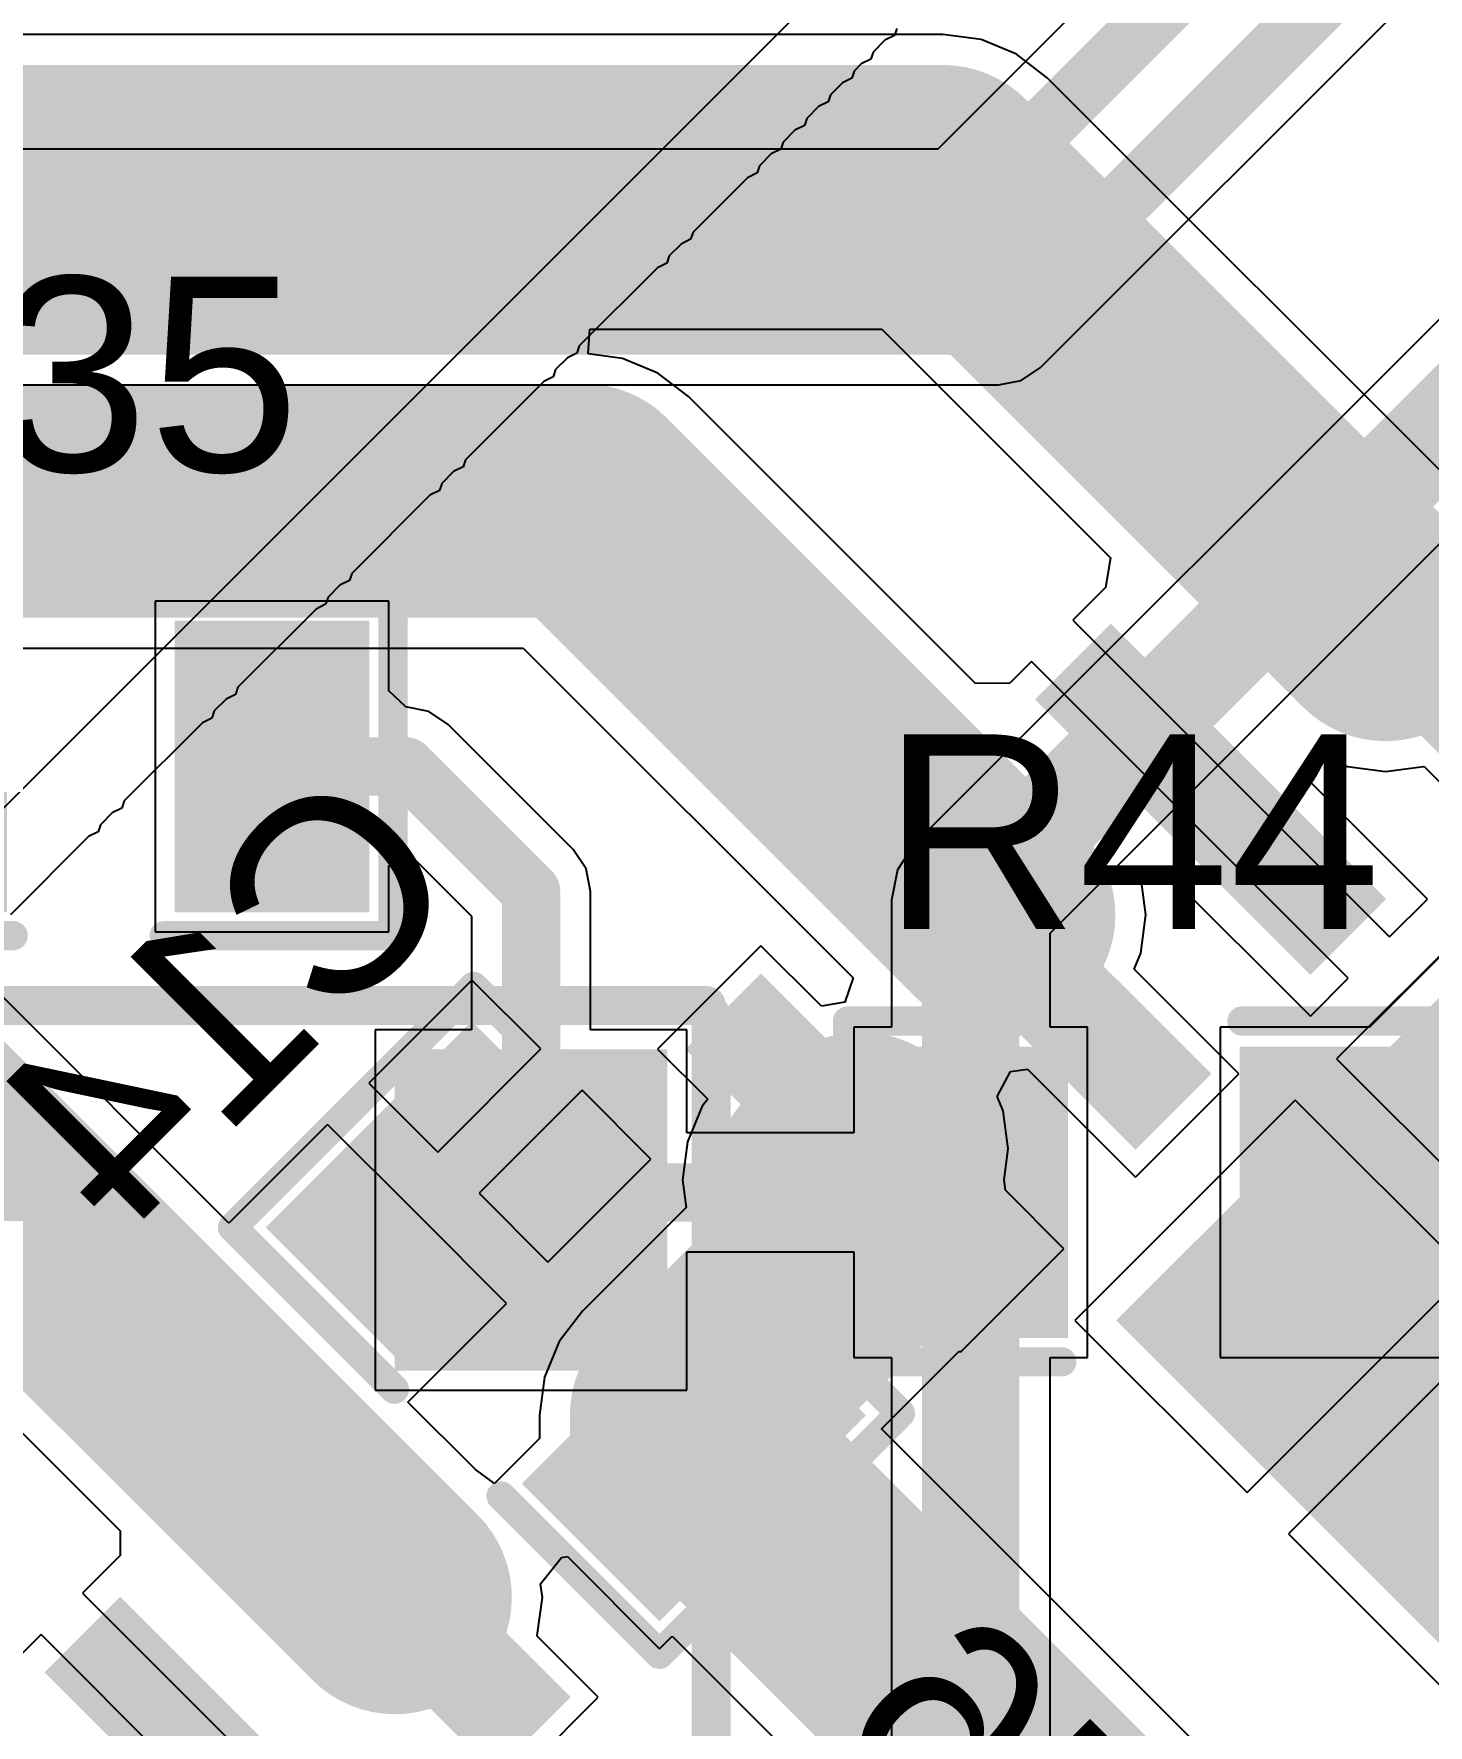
# Model space of a CAD drawing. Header units: millimetres. Extents: x 95 to 305, y 96 to 295.
# Drawn here: x 236.45 to 243.61, y 164.31 to 173 of the extents above; entities that cross this region are included whole.
import ezdxf

# ---------------------------------------------------------------- set-up
doc = ezdxf.new("R2010")
doc.units = ezdxf.units.MM
for name, color, linetype in [('BottomLayer', 5, 'Continuous'), ('BottomOverlay', 54, 'Continuous'), ('BottomPaste', 16, 'Continuous'), ('BottomSolder', 6, 'Continuous'), ('TopLayer', 1, 'Continuous'), ('TopOverlay', 2, 'Continuous'), ('TopPaste', 8, 'Continuous'), ('TopSolder', 216, 'Continuous')]:
    doc.layers.add(name, color=color, linetype=linetype)
doc.styles.add('Arial', font='arial.ttf', dxfattribs={"height": 0.2})

# ---------------------------------------------------------------- blocks, each defined once
blk = doc.blocks.new('CAP0805_7')
at = {"layer": 'TopLayer'}
for points in [[(-1.37900029, 0.70449948), (-0.47899955, 0.70449948), (-0.47899955, -0.69250052), (-1.37900029, -0.69250052)], [(0.48100107, 0.70449948), (1.38100181, 0.70449948), (1.38100181, -0.69250052), (0.48100107, -0.69250052)]]:
    blk.add_hatch(color=1, dxfattribs=at).paths.add_polyline_path(points)
at = {"layer": 'TopPaste'}
for points in [[(-1.37900029, 0.70449948), (-0.47899955, 0.70449948), (-0.47899955, -0.69250052), (-1.37900029, -0.69250052)], [(0.48100107, 0.70449948), (1.38100181, 0.70449948), (1.38100181, -0.69250052), (0.48100107, -0.69250052)]]:
    blk.add_hatch(color=8, dxfattribs=at).paths.add_polyline_path(points)
at = {"layer": 'TopSolder'}
for points in [[(-1.42900019, 0.7544993799999999), (-0.42899965, 0.7544993799999999), (-0.42899965, -0.7425004199999999), (-1.42900019, -0.7425004199999999)], [(0.4310011699999999, 0.7544993799999999), (1.43100171, 0.7544993799999999), (1.43100171, -0.7425004199999999), (0.4310011699999999, -0.7425004199999999)]]:
    blk.add_hatch(color=216, dxfattribs=at).paths.add_polyline_path(points)
at = {"layer": 'TopOverlay', "const_width": 0.1499997}
for points in [[(-0.37500052, 0.8750020599999999), (-1.55000198, 0.8750020599999999)], [(-1.54999944, 0.8499983), (-1.54999944, -0.8499983)], [(1.54999944, 0.87499952), (0.3999992, 0.87499952)], [(1.54999944, 0.8499983), (1.54999944, -0.85000338)], [(-0.37500052, -0.8750020599999999), (-1.55000198, -0.8750020599999999)], [(1.54999944, -0.8750045999999999), (0.37500052, -0.8750045999999999)]]:
    blk.add_lwpolyline(points, dxfattribs=at)
at = {"layer": 'TopOverlay', "const_width": 0.07499858}
for points in [[(-1.58750254, 0.8750020599999999, 1), (-1.51250142, 0.8750020599999999, 1)], [(-1.5875, 0.8499983, 1), (-1.51249888, 0.8499983, 1)], [(-0.41250108, 0.8750020599999999, 1), (-0.33749996, 0.8750020599999999, 1)], [(0.36249864, 0.87499952, 1), (0.43749976, 0.87499952, 1)], [(1.51249888, 0.87499952, 1), (1.5875, 0.87499952, 1)], [(1.51249888, 0.8499983, 1), (1.5875, 0.8499983, 1)], [(-1.5875, -0.8499983, 1), (-1.51249888, -0.8499983, 1)], [(1.51249888, -0.85000338, 1), (1.5875, -0.85000338, 1)], [(-1.58750254, -0.8750020599999999, 1), (-1.51250142, -0.8750020599999999, 1)], [(-0.41250108, -0.8750020599999999, 1), (-0.33749996, -0.8750020599999999, 1)], [(0.33749996, -0.8750045999999999, 1), (0.41250108, -0.8750045999999999, 1)], [(1.51249888, -0.8750045999999999, 1), (1.5875, -0.8750045999999999, 1)]]:
    blk.add_lwpolyline(points, format="xyb", close=True, dxfattribs=at)
blk = doc.blocks.new('HSOP_8_B_61')
at = {"layer": 'BottomLayer'}
for points in [[(-1.54159966, 1.1502009), (1.55839922, 1.1502009), (1.55839922, -1.24979938), (-1.54159966, -1.24979938)], [(-2.12159977, -1.89979935), (-1.67160067, -1.89979935), (-1.67160067, -3.799798089999999), (-2.12159977, -3.799798089999999)], [(-0.85159977, -1.89979935), (-0.40160067, -1.89979935), (-0.40160067, -3.799798089999999), (-0.85159977, -3.799798089999999)], [(0.4184027699999999, -1.89979935), (0.8684018699999999, -1.89979935), (0.8684018699999999, -3.799798089999999), (0.4184027699999999, -3.799798089999999)], [(1.68840277, -1.89979935), (2.13840187, -1.89979935), (2.13840187, -3.799798089999999), (1.68840277, -3.799798089999999)]]:
    blk.add_hatch(color=5, dxfattribs=at).paths.add_polyline_path(points)
at = {"layer": 'BottomPaste'}
for points in [[(-1.54159966, 1.1502009), (1.55839922, 1.1502009), (1.55839922, -1.24979938), (-1.54159966, -1.24979938)], [(-2.12159977, -1.89979935), (-1.67160067, -1.89979935), (-1.67160067, -3.799798089999999), (-2.12159977, -3.799798089999999)], [(-0.85159977, -1.89979935), (-0.40160067, -1.89979935), (-0.40160067, -3.799798089999999), (-0.85159977, -3.799798089999999)], [(0.4184027699999999, -1.89979935), (0.8684018699999999, -1.89979935), (0.8684018699999999, -3.799798089999999), (0.4184027699999999, -3.799798089999999)], [(1.68840277, -1.89979935), (2.13840187, -1.89979935), (2.13840187, -3.799798089999999), (1.68840277, -3.799798089999999)]]:
    blk.add_hatch(color=16, dxfattribs=at).paths.add_polyline_path(points)
at = {"layer": 'BottomSolder'}
for points in [[(-1.59159956, 1.2002008), (1.60839912, 1.2002008), (1.60839912, -1.29979928), (-1.59159956, -1.29979928)], [(-2.17159967, -1.84979945), (-1.62160077, -1.84979945), (-1.62160077, -3.84979799), (-2.17159967, -3.84979799)], [(-0.90159967, -1.84979945), (-0.35160077, -1.84979945), (-0.35160077, -3.84979799), (-0.90159967, -3.84979799)], [(0.3684028699999999, -1.84979945), (0.9184017699999999, -1.84979945), (0.9184017699999999, -3.84979799), (0.3684028699999999, -3.84979799)], [(1.63840287, -1.84979945), (2.18840177, -1.84979945), (2.18840177, -3.84979799), (1.63840287, -3.84979799)]]:
    blk.add_hatch(color=6, dxfattribs=at).paths.add_polyline_path(points)
blk = doc.blocks.new('HSOP_8_B_62')
at = {"layer": 'BottomLayer'}
for points in [[(-2.12159977, -1.89979935), (-1.67160067, -1.89979935), (-1.67160067, -3.799798089999999), (-2.12159977, -3.799798089999999)], [(-0.85159977, -1.89979935), (-0.40160067, -1.89979935), (-0.40160067, -3.799798089999999), (-0.85159977, -3.799798089999999)]]:
    blk.add_hatch(color=5, dxfattribs=at).paths.add_polyline_path(points)
at = {"layer": 'BottomPaste'}
for points in [[(-2.12159977, -1.89979935), (-1.67160067, -1.89979935), (-1.67160067, -3.799798089999999), (-2.12159977, -3.799798089999999)], [(-0.85159977, -1.89979935), (-0.40160067, -1.89979935), (-0.40160067, -3.799798089999999), (-0.85159977, -3.799798089999999)]]:
    blk.add_hatch(color=16, dxfattribs=at).paths.add_polyline_path(points)
at = {"layer": 'BottomSolder'}
for points in [[(-2.17159967, -1.84979945), (-1.62160077, -1.84979945), (-1.62160077, -3.84979799), (-2.17159967, -3.84979799)], [(-0.90159967, -1.84979945), (-0.35160077, -1.84979945), (-0.35160077, -3.84979799), (-0.90159967, -3.84979799)]]:
    blk.add_hatch(color=6, dxfattribs=at).paths.add_polyline_path(points)
blk = doc.blocks.new('DTSM_61N_V_T_R_73')
at = {"layer": 'TopLayer'}
blk.add_hatch(color=1, dxfattribs=at).paths.add_polyline_path([(-0.77499972, 5.150003669999999), (0.77499972, 5.150003669999999), (0.77499972, 3.85000373), (-0.77499972, 3.85000373)])
at = {"layer": 'TopPaste'}
blk.add_hatch(color=8, dxfattribs=at).paths.add_polyline_path([(-0.77499972, 5.150003669999999), (0.77499972, 5.150003669999999), (0.77499972, 3.85000373), (-0.77499972, 3.85000373)])
at = {"layer": 'TopSolder'}
blk.add_hatch(color=216, dxfattribs=at).paths.add_polyline_path([(-0.8249996199999998, 5.20000357), (0.8249996199999998, 5.20000357), (0.8249996199999998, 3.80000383), (-0.8249996199999998, 3.80000383)])
at = {"layer": 'TopOverlay', "const_width": 0.1999996}
for points in [[(-1.05000298, 3.82499362), (-1.05000298, 5.399996819999999)], [(8.99999978, 5.42500312), (-1.00000054, 5.42500312)], [(-1.05000298, 0.67499738), (-1.05000298, 3.82499362)]]:
    blk.add_lwpolyline(points, dxfattribs=at)
at = {"layer": 'TopOverlay', "const_width": 0.0999998}
for points in [[(-1.10000288, 5.399996819999999, 1), (-1.00000308, 5.399996819999999, 1)], [(-1.05000044, 5.42500312, 1), (-0.95000064, 5.42500312, 1)], [(-1.10000288, 3.82499362, 1), (-1.00000308, 3.82499362, 1)], [(-1.10000288, 3.82499362, 1), (-1.00000308, 3.82499362, 1)]]:
    blk.add_lwpolyline(points, format="xyb", close=True, dxfattribs=at)
blk = doc.blocks.new('RES0805_100')
at = {"layer": 'TopLayer'}
for points in [[(-1.38780139, 0.6782968399999999), (-0.4878006499999999, 0.6782968399999999), (-0.4878006499999999, -0.7187031599999999), (-1.38780139, -0.7187031599999999)], [(0.49219993, 0.67829938), (1.39220067, 0.67829938), (1.39220067, -0.7187006199999999), (0.49219993, -0.7187006199999999)]]:
    blk.add_hatch(color=1, dxfattribs=at).paths.add_polyline_path(points)
at = {"layer": 'TopPaste'}
for points in [[(-1.38780139, 0.6782968399999999), (-0.4878006499999999, 0.6782968399999999), (-0.4878006499999999, -0.7187031599999999), (-1.38780139, -0.7187031599999999)], [(0.49219993, 0.67829938), (1.39220067, 0.67829938), (1.39220067, -0.7187006199999999), (0.49219993, -0.7187006199999999)]]:
    blk.add_hatch(color=8, dxfattribs=at).paths.add_polyline_path(points)
at = {"layer": 'TopSolder'}
for points in [[(-1.43780129, 0.72829674), (-0.43780075, 0.72829674), (-0.43780075, -0.76870306), (-1.43780129, -0.76870306)], [(0.44220003, 0.72829928), (1.44220057, 0.72829928), (1.44220057, -0.76870052), (0.44220003, -0.76870052)]]:
    blk.add_hatch(color=216, dxfattribs=at).paths.add_polyline_path(points)
at = {"layer": 'TopOverlay', "const_width": 0.1499997}
for points in [[(-0.47500032, 0.8500008399999999), (-1.5750032, 0.8500008399999999)], [(-1.57500066, 0.8249970799999999), (-1.57500066, -0.87499952)], [(1.5750032, 0.8500008399999999), (0.47500032, 0.8500008399999999)], [(1.57500066, 0.8249970799999999), (1.57500066, -0.87499952)], [(-0.4499991, -0.90000074), (-1.57500066, -0.90000074)], [(1.57500066, -0.90000074), (0.47500032, -0.90000074)]]:
    blk.add_lwpolyline(points, dxfattribs=at)
at = {"layer": 'TopOverlay', "const_width": 0.07499858}
for points in [[(-1.61250376, 0.8500008399999999, 1), (-1.53750264, 0.8500008399999999, 1)], [(-1.61250122, 0.8249970799999999, 1), (-1.5375001, 0.8249970799999999, 1)], [(-0.5125008799999999, 0.8500008399999999, 1), (-0.43749976, 0.8500008399999999, 1)], [(0.43749976, 0.8500008399999999, 1), (0.5125008799999999, 0.8500008399999999, 1)], [(1.5375001, 0.8249970799999999, 1), (1.61250122, 0.8249970799999999, 1)], [(1.53750264, 0.8500008399999999, 1), (1.61250376, 0.8500008399999999, 1)], [(-1.61250122, -0.87499952, 1), (-1.5375001, -0.87499952, 1)], [(-1.61250122, -0.90000074, 1), (-1.5375001, -0.90000074, 1)], [(-0.4874996599999999, -0.90000074, 1), (-0.41249854, -0.90000074, 1)], [(0.43749976, -0.90000074, 1), (0.5125008799999999, -0.90000074, 1)], [(1.5375001, -0.87499952, 1), (1.61250122, -0.87499952, 1)], [(1.5375001, -0.90000074, 1), (1.61250122, -0.90000074, 1)]]:
    blk.add_lwpolyline(points, format="xyb", close=True, dxfattribs=at)
blk = doc.blocks.new('CAP0805_B_185')
at = {"layer": 'BottomLayer'}
for points in [[(-1.37900029, 0.69250052), (-0.47899955, 0.69250052), (-0.47899955, -0.70449948), (-1.37900029, -0.70449948)], [(0.48100107, 0.69250052), (1.38100181, 0.69250052), (1.38100181, -0.70449948), (0.48100107, -0.70449948)]]:
    blk.add_hatch(color=5, dxfattribs=at).paths.add_polyline_path(points)
at = {"layer": 'BottomPaste'}
for points in [[(-1.37900029, 0.69250052), (-0.47899955, 0.69250052), (-0.47899955, -0.70449948), (-1.37900029, -0.70449948)], [(0.48100107, 0.69250052), (1.38100181, 0.69250052), (1.38100181, -0.70449948), (0.48100107, -0.70449948)]]:
    blk.add_hatch(color=16, dxfattribs=at).paths.add_polyline_path(points)
at = {"layer": 'BottomSolder'}
for points in [[(-1.42900019, 0.7425004199999999), (-0.42899965, 0.7425004199999999), (-0.42899965, -0.7544993799999999), (-1.42900019, -0.7544993799999999)], [(0.4310011699999999, 0.7425004199999999), (1.43100171, 0.7425004199999999), (1.43100171, -0.7544993799999999), (0.4310011699999999, -0.7544993799999999)]]:
    blk.add_hatch(color=6, dxfattribs=at).paths.add_polyline_path(points)
at = {"layer": 'BottomOverlay', "const_width": 0.1499997}
for points in [[(-1.55000198, 0.8750020599999999), (-0.37500052, 0.8750020599999999)], [(-1.54999944, -0.8499983), (-1.54999944, 0.8499983)], [(0.37500052, 0.8750045999999999), (1.54999944, 0.8750045999999999)], [(1.54999944, -0.8499983), (1.54999944, 0.85000338)], [(-1.55000198, -0.8750020599999999), (-0.37500052, -0.8750020599999999)], [(0.3999992, -0.87499952), (1.54999944, -0.87499952)]]:
    blk.add_lwpolyline(points, dxfattribs=at)
at = {"layer": 'BottomOverlay', "const_width": 0.07499858}
for points in [[(-1.58750254, 0.8750020599999999, 1), (-1.51250142, 0.8750020599999999, 1)], [(-1.5875, 0.8499983, 1), (-1.51249888, 0.8499983, 1)], [(-0.41250108, 0.8750020599999999, 1), (-0.33749996, 0.8750020599999999, 1)], [(0.33749996, 0.8750045999999999, 1), (0.41250108, 0.8750045999999999, 1)], [(1.51249888, 0.8750045999999999, 1), (1.5875, 0.8750045999999999, 1)], [(1.51249888, 0.85000338, 1), (1.5875, 0.85000338, 1)], [(-1.5875, -0.8499983, 1), (-1.51249888, -0.8499983, 1)], [(1.51249888, -0.8499983, 1), (1.5875, -0.8499983, 1)], [(-1.58750254, -0.8750020599999999, 1), (-1.51250142, -0.8750020599999999, 1)], [(-0.41250108, -0.8750020599999999, 1), (-0.33749996, -0.8750020599999999, 1)], [(0.36249864, -0.87499952, 1), (0.43749976, -0.87499952, 1)], [(1.51249888, -0.87499952, 1), (1.5875, -0.87499952, 1)]]:
    blk.add_lwpolyline(points, format="xyb", close=True, dxfattribs=at)

msp = doc.modelspace()

# ---------------------------------------------------------------- linework, layer by layer
at = {"layer": 'BottomLayer'}
for p, q in [((241.1148975, 172.99381708), (225.13734754, 172.99381708)), ((241.31068578, 172.96804116), (241.1148975, 172.99381708)), ((241.49313398, 172.89246854), (241.31068578, 172.96804116)), ((241.64980372, 172.77225288), (241.49313398, 172.89246854)), ((243.9220166, 170.50003746), (241.64980372, 172.77225288)), ((239.29297328, 171.35387624), (239.30129686, 171.48087624)), ((239.30129686, 171.48087624), (240.80155548, 171.48087624)), ((240.80155548, 171.48087624), (241.97516248, 170.30727178)), ((239.46906132, 171.33069366), (239.29297328, 171.35387624)), ((239.65150952, 171.25512104), (239.46906132, 171.33069366)), ((239.80817926, 171.13490538), (239.65150952, 171.25512104)), ((241.28205744, 169.6610272), (239.80817926, 171.13490538)), ((241.97516248, 170.30727178), (241.94923162, 170.15359416)), ((241.94923162, 170.15359416), (241.78198024, 169.98634278)), ((241.78198024, 169.98634278), (242.59515108, 169.1731694)), ((227.10000046, 169.84352874), (238.95993102, 169.84352874)), ((238.95993102, 169.84352874), (240.6531001, 168.1503622)), ((241.56984706, 169.7742096), (241.45916402, 169.66352656)), ((242.38302044, 168.96103876), (241.56984706, 169.7742096)), ((241.45916402, 169.66352656), (241.28205744, 169.6610272)), ((242.96757604, 169.18965146), (243.03951392, 169.29731952)), ((243.03951392, 169.29731952), (243.19132464, 169.23443674)), ((243.6027767, 168.5544508), (242.96757604, 169.18965146)), ((243.19132464, 169.23443674), (243.38711292, 169.20866082)), ((243.38711292, 169.20866082), (243.5829012, 169.23443928)), ((243.5829012, 169.23443928), (243.58613716, 169.2357804)), ((243.58613716, 169.2357804), (243.8997662, 168.92215136)), ((242.59515108, 169.1731694), (243.40832446, 168.35999856)), ((243.19619128, 168.14786538), (242.38302044, 168.96103876)), ((244.26745914, 168.86557794), (243.13609234, 167.73421114)), ((242.1345043, 168.64104194), (242.20857578, 168.69414064)), ((242.20857578, 168.69414064), (242.24816676, 168.70698542)), ((242.24816676, 168.70698542), (243.00173904, 167.95341314)), ((242.15660992, 168.4731327), (242.1345043, 168.64104194)), ((243.40832446, 168.35999856), (243.6027767, 168.5544508)), ((242.130834, 168.27734696), (242.15660992, 168.4731327)), ((240.1803807, 168.31403218), (239.6500541, 167.78370558)), ((240.49082966, 168.00358322), (240.1803807, 168.31403218)), ((242.09635604, 168.19410608), (242.130834, 168.27734696)), ((237.44884438, 166.89078636), (236.17639328, 168.16323746)), ((240.6531001, 168.1503622), (240.6106694, 168.02536626)), ((242.63403848, 167.65642364), (242.09635604, 168.19410608)), ((243.00173904, 167.95341314), (243.19619128, 168.14786538)), ((238.69637808, 168.13832006), (238.1671132, 167.60905518)), ((239.04993084, 167.7847673), (238.69637808, 168.13832006)), ((240.6106694, 168.02536626), (240.49082966, 168.00358322)), ((238.52066596, 167.25550496), (239.04993084, 167.7847673)), ((239.6500541, 167.78370558), (239.90692938, 167.5268303)), ((243.13609234, 167.73421114), (244.01997678, 166.8503267)), ((241.39301988, 167.54097556), (241.46166084, 167.66833624)), ((241.46166084, 167.66833624), (241.54896318, 167.68084574)), ((241.54896318, 167.68084574), (242.10371188, 167.12609704)), ((242.10371188, 167.12609704), (242.63403848, 167.65642364)), ((238.1671132, 167.60905518), (238.52066596, 167.25550496)), ((239.26206148, 167.57263666), (238.7327966, 167.04337432)), ((239.61561424, 167.2190839), (239.26206148, 167.57263666)), ((241.42372848, 167.46684058), (241.39301988, 167.54097556)), ((239.87881412, 167.4901908), (239.8032415, 167.3077426)), ((239.90692938, 167.5268303), (239.87881412, 167.4901908)), ((241.4495044, 167.2710523), (241.42372848, 167.46684058)), ((242.9239617, 167.5220805), (241.79258728, 166.39070608)), ((243.8078436, 166.63819606), (242.9239617, 167.5220805)), ((237.95498256, 167.39692454), (237.44884438, 166.89078636)), ((238.41460064, 166.93730646), (237.95498256, 167.39692454)), ((239.8032415, 167.3077426), (239.77746558, 167.11195432)), ((239.08634936, 166.68981902), (239.61561424, 167.2190839)), ((241.42855956, 167.11195432), (241.4495044, 167.2710523)), ((239.77746558, 167.11195432), (239.79611172, 166.97032138)), ((241.4355471, 167.05886578), (241.42855956, 167.11195432)), ((238.7327966, 167.04337432), (239.08634936, 166.68981902)), ((241.73601386, 166.75839902), (241.4355471, 167.05886578)), ((238.87421872, 166.47768838), (238.41460064, 166.93730646)), ((239.79611172, 166.97032138), (239.26455576, 166.43876796)), ((235.32814504, 166.87186082), (236.88950844, 165.31049742)), ((241.20568726, 166.22807242), (241.73601386, 166.75839902)), ((242.67647172, 165.50682164), (243.8078436, 166.63819606)), ((238.36808054, 165.9715502), (238.87421872, 166.47768838)), ((239.26455576, 166.43876796), (239.1443401, 166.28209822)), ((244.01997678, 166.42606288), (242.88860236, 165.294691)), ((241.79258728, 166.39070608), (242.67647172, 165.50682164)), ((239.1443401, 166.28209822), (239.06876748, 166.09965002)), ((240.79962508, 165.83421494), (241.19958618, 166.2341735)), ((241.19958618, 166.2341735), (241.20568726, 166.22807242)), ((239.06876748, 166.09965002), (239.04299156, 165.90386174)), ((238.71467624, 165.6249545), (238.36808054, 165.9715502)), ((239.04299156, 165.90386174), (239.04299156, 165.78378324)), ((245.34716488, 161.2866726), (240.79962508, 165.83421494)), ((239.04299156, 165.78378324), (238.8116382, 165.55243242)), ((238.8116382, 165.55243242), (238.71467624, 165.6249545)), ((236.88950844, 165.31049742), (236.8907759, 165.1840232)), ((242.88860236, 165.294691), (243.77248426, 164.4108091)), ((236.86357504, 165.15682234), (236.69633128, 164.98957858)), ((236.8907759, 165.1840232), (236.86357504, 165.15682234)), ((239.04883356, 165.03745758), (239.15585392, 165.17403338)), ((239.15585392, 165.17403338), (239.18638472, 165.17768336)), ((239.18638472, 165.17768336), (239.6601633, 164.70390478)), ((239.0579293, 164.96835942), (239.04883356, 165.03745758)), ((236.69633128, 164.98957858), (237.50950466, 164.1764052)), ((239.03215338, 164.77257114), (239.0579293, 164.96835942)), ((236.48420064, 164.7774454), (236.31694418, 164.61018894)), ((237.29737402, 163.96427456), (236.48420064, 164.7774454)), ((239.03081226, 164.76933264), (239.03215338, 164.77257114)), ((239.34443876, 164.45570614), (239.03081226, 164.76933264)), ((239.6601633, 164.70390478), (239.7252381, 164.76897958)), ((239.7252381, 164.76897958), (244.28173394, 160.21248374)), ((238.81411216, 163.92537954), (239.34443876, 164.45570614))]:
    msp.add_line(p, q, dxfattribs=at)
at = {"layer": 'BottomLayer', "const_width": 1.20000014}
for points in [[(225.13734754, 172.23734666), (241.1148975, 172.23734666)], [(241.1148975, 172.23734666), (243.38711292, 169.96513124)], [(227.10000046, 170.59999916), (239.27327304, 170.59999916)], [(239.27327304, 170.59999916), (241.4001395, 168.4731327)], [(235.64148706, 167.62833124), (238.30145888, 164.96835942)], [(240.533936, 167.11195432), (240.69303398, 167.2710523)], [(240.533936, 167.11195432), (240.69303398, 166.95285634)], [(240.69303398, 166.79743374), (240.69303398, 166.95285634)], [(239.79946198, 165.90386174), (240.69303398, 166.79743374)], [(233.45369108, 166.22402366), (236.5054071, 163.17230764)], [(239.79946198, 165.7645656), (239.79946198, 165.90386174)], [(239.79946198, 165.7645656), (239.8358805, 165.72814708)], [(239.8358805, 165.72814708), (245.03820436, 160.52582322)]]:
    msp.add_lwpolyline(points, dxfattribs=at)
at = {"layer": 'BottomLayer', "const_width": 0.5999987999999999}
for points in [[(240.8148981, 172.23734666, 1), (241.4148969, 172.23734666, 1)], [(240.8148981, 172.23734666, 1), (241.4148969, 172.23734666, 1)], [(238.97327364, 170.59999916, 1), (239.57327244, 170.59999916, 1)], [(238.97327364, 170.59999916, 1), (239.57327244, 170.59999916, 1)], [(243.08711352, 169.96513124, 1), (243.68711232, 169.96513124, 1)], [(241.1001401, 168.4731327, 1), (241.7001389, 168.4731327, 1)], [(240.39303458, 167.2710523, 1), (240.99303338, 167.2710523, 1)], [(240.2339366, 167.11195432, 1), (240.8339354, 167.11195432, 1)], [(240.2339366, 167.11195432, 1), (240.8339354, 167.11195432, 1)], [(240.39303458, 166.95285634, 1), (240.99303338, 166.95285634, 1)], [(240.39303458, 166.95285634, 1), (240.99303338, 166.95285634, 1)], [(240.39303458, 166.79743374, 1), (240.99303338, 166.79743374, 1)], [(240.39303458, 166.79743374, 1), (240.99303338, 166.79743374, 1)], [(239.49946258, 165.90386174, 1), (240.09946138, 165.90386174, 1)], [(239.49946258, 165.90386174, 1), (240.09946138, 165.90386174, 1)], [(239.49946258, 165.7645656, 1), (240.09946138, 165.7645656, 1)], [(239.49946258, 165.7645656, 1), (240.09946138, 165.7645656, 1)], [(239.5358811, 165.72814708, 1), (240.1358799, 165.72814708, 1)], [(239.5358811, 165.72814708, 1), (240.1358799, 165.72814708, 1)], [(238.00145948, 164.96835942, 1), (238.60145828, 164.96835942, 1)]]:
    msp.add_lwpolyline(points, format="xyb", close=True, dxfattribs=at)
at = {"layer": 'BottomOverlay'}
for p, q in [((226.59091842, 159.32216548), (240.81736444, 173.5486115)), ((240.87821268, 173.02531308), (240.86604354, 172.98880312)), ((240.81736444, 172.96446484), (240.7565162, 172.90361406)), ((240.86604354, 172.98880312), (240.81736444, 172.96446484)), ((240.69566542, 172.84276582), (240.659158, 172.80625586)), ((240.74434452, 172.86710664), (240.69566542, 172.84276582)), ((240.7565162, 172.90361406), (240.74434452, 172.86710664)), ((240.64698886, 172.76974844), (240.59830976, 172.74540762)), ((240.659158, 172.80625586), (240.64698886, 172.76974844)), ((240.53745898, 172.68455938), (240.52528984, 172.64804942)), ((240.59830976, 172.74540762), (240.53745898, 172.68455938)), ((240.47661074, 172.62371114), (240.4157625, 172.5628629)), ((240.52528984, 172.64804942), (240.47661074, 172.62371114)), ((240.35491426, 172.50201212), (240.29406348, 172.44116388)), ((240.40359336, 172.52635294), (240.35491426, 172.50201212)), ((240.4157625, 172.5628629), (240.40359336, 172.52635294)), ((240.28189434, 172.40465392), (240.23321524, 172.38031564)), ((240.29406348, 172.44116388), (240.28189434, 172.40465392)), ((240.172367, 172.3194674), (240.16019786, 172.28295744)), ((240.23321524, 172.38031564), (240.172367, 172.3194674)), ((240.11151876, 172.25861916), (239.8316133, 171.9787137)), ((240.16019786, 172.28295744), (240.11151876, 172.25861916)), ((239.8316133, 171.9787137), (239.81944416, 171.94220374)), ((239.77076506, 171.91786546), (239.70991682, 171.85701722)), ((239.81944416, 171.94220374), (239.77076506, 171.91786546)), ((239.64906858, 171.79616644), (239.24746664, 171.3945645)), ((239.69774768, 171.82050726), (239.64906858, 171.79616644)), ((239.70991682, 171.85701722), (239.69774768, 171.82050726)), ((239.24746664, 171.3945645), (239.23529496, 171.35805708)), ((239.12576762, 171.27286802), (239.11359848, 171.23635806)), ((239.18661586, 171.33371626), (239.12576762, 171.27286802)), ((239.23529496, 171.35805708), (239.18661586, 171.33371626)), ((239.06491938, 171.21201978), (238.66331744, 170.81041784)), ((239.11359848, 171.23635806), (239.06491938, 171.21201978)), ((238.6511483, 170.77390788), (238.6024692, 170.74956706)), ((238.66331744, 170.81041784), (238.6511483, 170.77390788)), ((238.54161842, 170.68871882), (238.52944928, 170.65220886)), ((238.6024692, 170.74956706), (238.54161842, 170.68871882)), ((238.48077018, 170.62787058), (238.07916824, 170.22626864)), ((238.52944928, 170.65220886), (238.48077018, 170.62787058)), ((238.01832, 170.1654204), (237.95747176, 170.10457216)), ((238.0669991, 170.18975868), (238.01832, 170.1654204)), ((238.07916824, 170.22626864), (238.0669991, 170.18975868)), ((237.94530262, 170.0680622), (237.89662352, 170.04372138)), ((237.95747176, 170.10457216), (237.94530262, 170.0680622)), ((237.89662352, 170.04372138), (237.49502158, 169.64211944)), ((237.49502158, 169.64211944), (237.4828499, 169.60561202)), ((237.4341708, 169.5812712), (237.37332256, 169.52042296)), ((237.4828499, 169.60561202), (237.4341708, 169.5812712)), ((237.31247432, 169.45957472), (236.91087238, 169.05797278)), ((237.36115342, 169.483913), (237.31247432, 169.45957472)), ((237.37332256, 169.52042296), (237.36115342, 169.483913)), ((236.89870324, 169.02146282), (236.85002414, 168.997122)), ((236.91087238, 169.05797278), (236.89870324, 169.02146282)), ((236.7891759, 168.93627376), (236.77700422, 168.89976634)), ((236.85002414, 168.997122), (236.7891759, 168.93627376)), ((236.72832512, 168.87542552), (236.32672318, 168.47382358)), ((236.77700422, 168.89976634), (236.72832512, 168.87542552))]:
    msp.add_line(p, q, dxfattribs=at)
at = {"layer": 'TopLayer'}
for p, q in [((253.19412404, 184.51080446), (241.08919778, 172.4058782)), ((241.61629096, 171.28371382), (254.3162808, 183.9837062)), ((241.08919778, 172.4058782), (234.80000284, 172.4058782)), ((244.45983874, 172.32770462), (240.96941646, 168.83728488)), ((241.66563554, 168.37996804), (245.03660416, 171.7509392)), ((241.5170557, 171.21740966), (241.61629096, 171.28371382)), ((235.12670018, 171.19412548), (241.39998964, 171.19412548)), ((241.39998964, 171.19412548), (241.40000234, 171.19412294)), ((241.40000234, 171.19412294), (241.5170557, 171.21740966)), ((238.26973174, 170.08381528), (237.06973414, 170.08381528)), ((237.06973414, 170.08381528), (237.06973414, 168.38681588)), ((238.26973174, 169.62367142), (238.26973174, 170.08381528)), ((238.35750398, 169.54119508), (238.26973174, 169.62367142)), ((238.4745548, 169.51790836), (238.35750398, 169.54119508)), ((238.57379006, 169.4516042), (238.4745548, 169.51790836)), ((239.21627798, 168.80911374), (238.57379006, 169.4516042)), ((238.26973174, 168.72457492), (238.3870645, 168.77317528)), ((238.3870645, 168.77317528), (238.69412002, 168.4661223)), ((239.2162856, 168.80910866), (239.21627798, 168.80911374)), ((239.28258976, 168.7098734), (239.2162856, 168.80910866)), ((240.96941646, 168.83728488), (240.88100922, 168.70497374)), ((238.26973174, 168.38681588), (238.26973174, 168.72457492)), ((239.30587648, 168.59282004), (239.28258976, 168.7098734)), ((240.88100922, 168.70497374), (240.8499628, 168.5489009)), ((239.30587394, 168.59280734), (239.30587648, 168.59282004)), ((239.30587394, 167.88279606), (239.30587394, 168.59280734)), ((240.8499628, 168.5489009), (240.84996534, 168.5488882)), ((240.84996534, 168.5488882), (240.84996534, 167.89665176)), ((238.69412002, 168.4661223), (238.69412002, 167.88279606)), ((237.06973414, 168.38681588), (238.26973174, 168.38681588)), ((241.66563554, 167.89665176), (241.66563554, 168.37996804)), ((243.70841276, 168.29983866), (243.30522586, 167.8966543)), ((240.84996534, 167.89665176), (240.65780164, 167.89665176)), ((240.65780164, 167.89665176), (240.65780164, 167.35402902)), ((241.85779924, 167.89665176), (241.66563554, 167.89665176)), ((241.85779924, 166.19965236), (241.85779924, 167.89665176)), ((243.30522586, 167.8966543), (242.53780296, 167.8966543)), ((242.53780296, 167.8966543), (242.53780296, 166.1996549)), ((238.69412002, 167.88279606), (238.19999858, 167.88279606)), ((238.19999858, 167.88279606), (238.19999858, 166.03279722)), ((239.79999538, 167.88279606), (239.30587394, 167.88279606)), ((239.79999538, 167.35402902), (239.79999538, 167.88279606)), ((240.65780164, 167.35402902), (239.79999538, 167.35402902)), ((239.79999538, 166.03279722), (239.79999538, 166.7422751)), ((239.79999538, 166.7422751), (240.65780164, 166.7422751)), ((240.65780164, 166.7422751), (240.65780164, 166.19965236)), ((240.65780164, 166.19965236), (240.84996534, 166.19965236)), ((240.84996534, 166.19965236), (240.84996534, 162.20001342)), ((241.66563554, 162.6320979), (241.66563554, 166.19965236)), ((241.66563554, 166.19965236), (241.85779924, 166.19965236)), ((242.53780296, 166.1996549), (243.73780056, 166.1996549)), ((238.19999858, 166.03279722), (239.79999538, 166.03279722))]:
    msp.add_line(p, q, dxfattribs=at)
for points, const_width in [([(241.21589806, 172.10000124), (253.500001, 184.38410418)], 0.2999994), ([(241.40000234, 171.50000244), (254.0999998, 184.1999999)], 0.2999994), ([(241.25780044, 168.5489009), (244.88349296, 172.17459342)], 0.499999), ([(234.80000284, 172.10000124), (241.21589806, 172.10000124)], 0.2999994), ([(235.00000244, 171.50000244), (241.40000234, 171.50000244)], 0.2999994), ([(237.66973294, 169.23531558), (238.35750144, 169.23531558)], 0.2999994), ([(238.35750144, 169.23531558), (238.99999698, 168.59282004)], 0.2999994), ([(241.25780044, 167.04815206), (241.25780044, 168.5489009)], 0.499999), ([(238.99999698, 166.95779664), (238.99999698, 168.59282004)], 0.2999994), ([(243.13780176, 167.29665296), (243.92470646, 168.08355766)], 0.2999994), ([(243.13780176, 167.0481546), (243.13780176, 167.29665296)], 0.2999994), ([(241.25780044, 162.20000072), (241.25780044, 167.04815206)], 0.499999), ([(238.99999698, 166.95779664), (239.0903524, 167.04815206)], 0.2999994), ([(239.0903524, 167.04815206), (241.25780044, 167.04815206)], 0.2999994)]:
    msp.add_lwpolyline(points, dxfattribs=dict(at, const_width=const_width))
for points, const_width in [([(241.14089948, 172.10000124, 1), (241.29089664, 172.10000124, 1)], 0.1499997), ([(241.14089948, 172.10000124, 1), (241.29089664, 172.10000124, 1)], 0.1499997), ([(241.32500376, 171.50000244, 1), (241.47500092, 171.50000244, 1)], 0.1499997), ([(241.32500376, 171.50000244, 1), (241.47500092, 171.50000244, 1)], 0.1499997), ([(237.59473436, 169.23531558, 1), (237.74473152, 169.23531558, 1)], 0.1499997), ([(238.28250286, 169.23531558, 1), (238.43250002, 169.23531558, 1)], 0.1499997), ([(238.28250286, 169.23531558, 1), (238.43250002, 169.23531558, 1)], 0.1499997), ([(241.13280196, 168.5489009, 1), (241.38279892, 168.5489009, 1)], 0.2499995), ([(241.13280196, 168.5489009, 1), (241.38279892, 168.5489009, 1)], 0.2499995), ([(238.9249984, 168.59282004, 1), (239.07499556, 168.59282004, 1)], 0.1499997), ([(238.9249984, 168.59282004, 1), (239.07499556, 168.59282004, 1)], 0.1499997), ([(243.06280318, 167.29665296, 1), (243.21280034, 167.29665296, 1)], 0.1499997), ([(243.06280318, 167.29665296, 1), (243.21280034, 167.29665296, 1)], 0.1499997), ([(241.13280196, 167.04815206, 1), (241.38279892, 167.04815206, 1)], 0.2499995), ([(241.13280196, 167.04815206, 1), (241.38279892, 167.04815206, 1)], 0.2499995), ([(239.01535382, 167.04815206, 1), (239.16535098, 167.04815206, 1)], 0.1499997), ([(239.01535382, 167.04815206, 1), (239.16535098, 167.04815206, 1)], 0.1499997), ([(241.18280186, 167.04815206, 1), (241.33279902, 167.04815206, 1)], 0.1499997), ([(243.06280318, 167.0481546, 1), (243.21280034, 167.0481546, 1)], 0.1499997), ([(238.9249984, 166.95779664, 1), (239.07499556, 166.95779664, 1)], 0.1499997), ([(238.9249984, 166.95779664, 1), (239.07499556, 166.95779664, 1)], 0.1499997)]:
    msp.add_lwpolyline(points, format="xyb", close=True, dxfattribs=dict(at, const_width=const_width))

# ---------------------------------------------------------------- block references
for name, p, rotation in [('HSOP_8_B_61', (244.06112478, 166.60892002), 225), ('CAP0805_7', (236.74073302, 169.24131506), 180), ('CAP0805_B_185', (239.1818051, 166.39070608), 315), ('DTSM_61N_V_T_R_73', (234.49999328, 166.95779664), 270), ('RES0805_100', (242.20000074, 167.02795144), 180), ('HSOP_8_B_62', (238.97547074, 161.6121482), 225)]:
    msp.add_blockref(name, p, dxfattribs=dict(rotation=rotation))

# ---------------------------------------------------------------- texts
at = {"layer": 'BottomOverlay', "style": 'Arial', "text_generation_flag": 2}
for s, rotation, p in [('C14', 45, (238.70000012, 168.60000062)), ('U6', 315, (241.799999, 162.99999912))]:
    msp.add_text(s, height=1.00000054, rotation=rotation, dxfattribs=at).set_placement(p)
at = {"layer": 'TopOverlay', "style": 'Arial'}
for s, p in [('C35', (235.2499994, 170.74999886)), ('R44', (240.800001, 168.40000102))]:
    msp.add_text(s, height=1.00000054, dxfattribs=at).set_placement(p)

doc.saveas('drawing.dxf')
